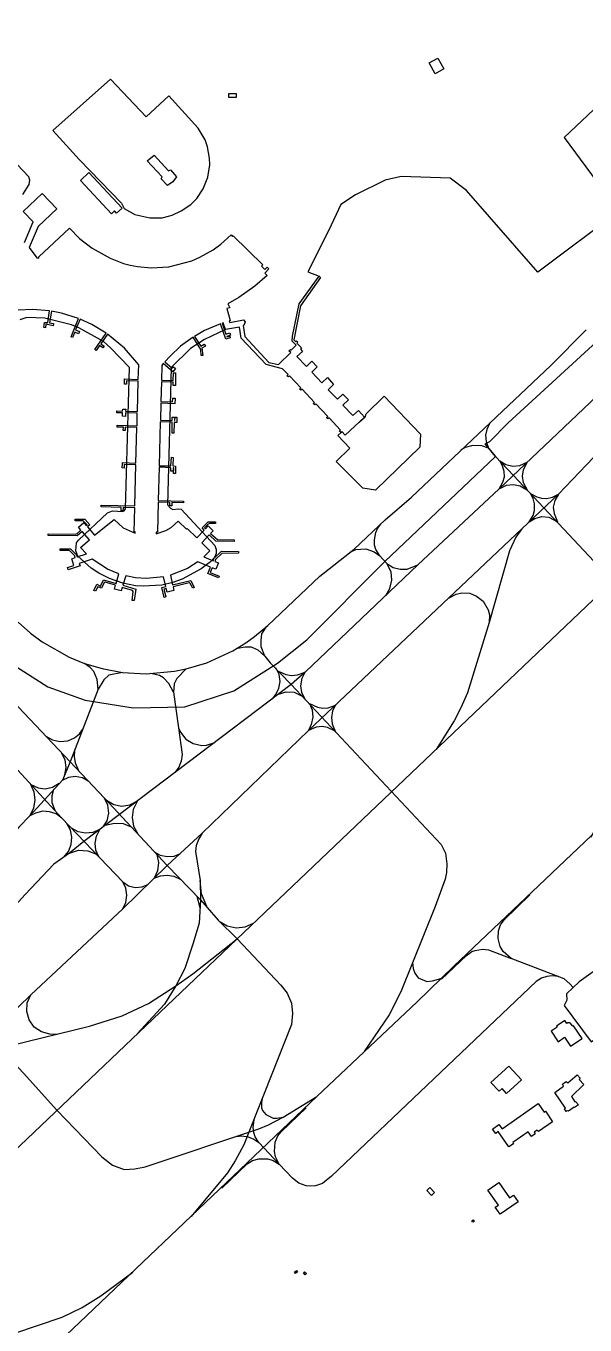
# Model space of a CAD drawing. Header units: metres. Extents: x -118 to 4032, y -3666 to 171.
# Drawn here: x 2598 to 3180, y -2648 to -1297 of the extents above; entities that cross this region are included whole.
import ezdxf

# ---------------------------------------------------------------- set-up
doc = ezdxf.new("R2010")
doc.units = ezdxf.units.M
for name, color, linetype in [('APRON', 1, 'Continuous'), ('CIVIL_BUILDING', 6, 'Continuous'), ('RUNWAY', 2, 'Continuous'), ('TAXIWAY', 5, 'Continuous'), ('TERMINAL', 3, 'Continuous')]:
    doc.layers.add(name, color=color, linetype=linetype)

msp = doc.modelspace()

# ---------------------------------------------------------------- linework, layer by layer
at = {"layer": 'APRON'}
for points in [[(1975.6, -1248.4), (2034.6, -1310.1), (2325.5, -1620.9), (2327.1, -1637.7), (2341.7, -1673.7), (2373.1, -1735.9), (2380.5, -1744), (2505.6, -1876), (2583.5, -1960.1), (2620.7, -1984.1), (2659.5, -1998.1), (2709.5, -2006.1), (2763.5, -2004.9), (2814.3, -1988.1), (2859.9, -1959.3), (2890.3, -1935.3), (2971.5, -1853.7), (3086.5, -1744.4), (3075.7, -1731.2), (3080.7, -1729), (3099.9, -1709.4), (3200.1, -1617.4)], [(2594.7, -1471.7), (2601.3, -1461.3), (2601.9, -1457), (2600.9, -1453.5), (2505.8, -1353)], [(3195.3, -1377.4), (3158.1, -1412.7), (3215.1, -1489.6), (3130.5, -1552.7), (3056.5, -1467.7), (3039.3, -1454.9), (2988.5, -1453), (2971.7, -1457), (2940.8, -1472.2), (2925.7, -1482.1), (2913.3, -1508.9), (2891.2, -1552.4), (2903.2, -1556.9), (2904.6, -1558.2), (2883.8, -1587.8), (2876.8, -1623), (2878.5, -1624.9), (2879.4, -1624.1), (2880.8, -1625.6), (2879.8, -1626.4), (2884.8, -1631.4), (2883.6, -1632.7), (2885.8, -1635.1), (2880, -1640.5), (2889.9, -1650.7), (2895.6, -1645.4), (2901.2, -1651.3), (2895.5, -1656.8), (2906, -1667.9), (2911.8, -1662.4), (2918.2, -1669.4), (2912.5, -1675), (2922.1, -1684.9), (2927.9, -1679.5), (2933.5, -1685.4), (2927.7, -1690.9), (2938.2, -1701.9), (2944, -1696.5), (2950.3, -1703.4), (2944.7, -1709), (2950.9, -1703.6), (2951.9, -1700.1), (2970.9, -1681.7), (3008.5, -1721.2), (3008, -1734.8), (2961.8, -1779.3), (2948.6, -1777.4), (2920.8, -1749.6), (2935.1, -1735.8), (2922.4, -1722.6), (2925.9, -1719.6), (2924.3, -1718.4), (2925.5, -1717.2), (2913.4, -1704.3), (2912.3, -1705.3), (2911.3, -1704.7), (2910.7, -1704.1), (2912.1, -1702.9), (2899.6, -1689.6), (2898.5, -1690.6), (2897.5, -1690.1), (2896.9, -1689.4), (2898.2, -1688.3), (2885.3, -1674.5), (2884.2, -1675.5), (2882.6, -1674.4), (2883.9, -1673.1), (2872.1, -1660.6), (2871.2, -1661.7), (2869.5, -1660.6), (2870.8, -1659.3), (2865.1, -1653.1), (2848.1, -1648.8), (2822, -1621.3), (2820.4, -1609.9), (2805.7, -1612.3), (2783.7, -1622.7), (2769.2, -1632.1), (2749, -1651.7), (2745.4, -1794.9), (2748.5, -1798.3), (2751, -1799.6), (2756.8, -1798.8), (2759.6, -1799.4), (2794.6, -1836.9), (2795.8, -1841.3), (2795.9, -1845.3), (2794.3, -1849.4), (2790.2, -1854.2), (2780.5, -1861.3), (2760.5, -1872.2), (2750.7, -1875.7), (2739.5, -1878.2), (2720.1, -1879.5), (2712, -1879), (2698.7, -1876.2), (2684.8, -1871.4), (2673.7, -1865.9), (2665.9, -1860.7), (2652, -1848.2), (2649.8, -1842.7), (2650.5, -1834.3), (2652.7, -1831.5), (2682.8, -1803), (2688.2, -1801.1), (2698.6, -1801.7), (2700.3, -1800.9), (2701.6, -1799), (2705.6, -1651.9), (2686, -1631.4), (2678.8, -1624.8), (2653.2, -1610.5), (2645.3, -1607.5), (2617.7, -1600.6), (2599, -1599.9), (2591.8, -1602.1)]]:
    msp.add_lwpolyline(points, dxfattribs=at)
msp.add_lwpolyline([(3239, -2315.2), (3207.4, -2272.8), (3205.4, -2271), (3203.3, -2270.6), (3201.8, -2271), (3173.5, -2291), (3160.6, -2303.6), (3160.8, -2310), (3158.2, -2315.5), (3186, -2353.6), (3239, -2315.2)], close=True, dxfattribs=at)
at = {"layer": 'CIVIL_BUILDING'}
for points in [[(3033, -1341.2), (3024, -1346.2), (3017.7, -1335), (3026.6, -1329.9), (3033, -1341.2)], [(2786.9, -1422.1), (2784.5, -1415), (2777.2, -1402.9), (2746.6, -1369.2), (2723.1, -1391), (2686, -1351.8), (2626.1, -1405.2), (2653.9, -1435.7), (2697.4, -1480.7), (2700.2, -1486.3), (2711.4, -1492.6), (2727, -1496.3), (2739.7, -1496.2), (2750.3, -1493.3), (2759.6, -1488.9), (2769.5, -1482.3), (2775.7, -1476), (2782.4, -1466.1), (2787.2, -1453.9), (2789.2, -1440.9), (2789.1, -1434.1), (2786.9, -1422.1)], [(2809.1, -1366.7), (2816.7, -1366.8), (2816.6, -1370.8), (2809.1, -1370.8), (2809.1, -1366.7)], [(2731.5, -1431.1), (2746.2, -1447.3), (2748.4, -1446.2), (2754.8, -1453.3), (2750.9, -1458.7), (2745.2, -1462.4), (2738.8, -1455.5), (2739.8, -1453.5), (2724.1, -1436.9), (2731.5, -1431.1)], [(2654.8, -1457.2), (2663.6, -1448.9), (2698.3, -1486), (2692.4, -1491.4), (2690.2, -1489), (2687.1, -1491.9), (2654.8, -1457.2)], [(3144.5, -2342.3), (3151.8, -2353.5), (3158.5, -2348.7), (3164.8, -2357.9), (3176.7, -2349.9), (3167.7, -2336.7), (3167, -2337.3), (3165.1, -2334.7), (3163.5, -2333.8), (3161.9, -2333.5), (3160.8, -2334.2), (3158.8, -2331.3), (3150.1, -2337.2), (3150.9, -2338.3), (3144.5, -2342.3)], [(3100.6, -2378.6), (3113.7, -2392.9), (3098.1, -2407.2), (3093.5, -2402.1), (3090.4, -2404.9), (3081.9, -2395.7), (3100.6, -2378.6)], [(3171.6, -2387.8), (3174.8, -2391.3), (3173.8, -2392.7), (3178.6, -2397.7), (3165.8, -2410.4), (3169.1, -2415.7), (3169.7, -2415.4), (3173, -2419), (3168.9, -2421.8), (3168.4, -2421.3), (3162.7, -2425.5), (3161.1, -2425.1), (3160.3, -2425.9), (3158.3, -2423), (3159.6, -2422.5), (3148.4, -2406.2), (3157.5, -2399.4), (3156.3, -2397.6), (3160.2, -2394.7), (3161.8, -2396.1), (3171.6, -2387.8)], [(3131.1, -2417.7), (3137.3, -2426.5), (3138.5, -2425.7), (3146, -2436.5), (3131.2, -2446.8), (3130.1, -2445.2), (3126.8, -2447.5), (3127.9, -2449.2), (3124.1, -2451.9), (3120.5, -2446.9), (3104.5, -2458.1), (3105.3, -2459.4), (3100.4, -2462.7), (3089.5, -2446.8), (3087, -2448.9), (3083.6, -2444.2), (3090.2, -2439.5), (3093.4, -2444.1), (3131.1, -2417.7)], [(3090.1, -2499.9), (3101.1, -2515.6), (3105.2, -2512.8), (3110.1, -2519.9), (3091.4, -2532.9), (3086.3, -2525.6), (3089.6, -2523.4), (3078.7, -2507.8), (3090.1, -2499.9)], [(3020.1, -2513.4), (3015.1, -2508.2), (3018.3, -2505.1), (3023.3, -2510.3), (3020.1, -2513.4)], [(3062, -2539.5), (3063.3, -2538.7), (3064.4, -2540.3), (3063.1, -2541.2), (3062, -2539.5)], [(2878.5, -2594.5), (2877.4, -2593.2), (2879.5, -2591.5), (2880.6, -2592.8), (2878.5, -2594.5)], [(2886.8, -2593.7), (2888, -2592.6), (2889.8, -2594.5), (2888.5, -2595.7), (2886.8, -2593.7)]]:
    msp.add_lwpolyline(points, close=True, dxfattribs=at)
at = {"layer": 'RUNWAY'}
for points in [[(2177.2, -2855.8), (3392, -1699.8)], [(3397.5, -1938.7), (3043.2, -2274.6), (3005, -2311.8), (2900.8, -2410.2), (2247.7, -3031.8)]]:
    msp.add_lwpolyline(points, dxfattribs=at)
at = {"layer": 'TAXIWAY'}
for points in [[(1385.9, -759.7), (1393.8, -770.8), (1439.2, -818.4), (1467.8, -850), (2040.2, -1454.4), (2077.5, -1494.4), (2106.4, -1527), (2252.3, -1681.4), (2255.3, -1686.6), (2269.8, -1733.4), (2460.1, -1935.2), (2532.1, -2008.2), (2635.3, -2120.7), (2698.9, -2187.1)], [(1629.4, -947.8), (1756.4, -1082.9), (1907.2, -1241.4), (2059.3, -1404.8), (2104, -1450.7), (2139.5, -1494.8), (2290.7, -1654.4), (2294.5, -1659.5), (2297.4, -1666.3), (2309.6, -1700.3), (2310.9, -1706.8), (2314.6, -1713.5), (2320.7, -1720.5), (2679.9, -2099.9), (2745.1, -2170.1), (2779.5, -2205.7)], [(3325.2, -1590.2), (3319.7, -1585.5), (3314.1, -1582.6), (3306.6, -1581.4), (3296.9, -1582.4), (3289, -1588), (3239.1, -1636.8), (3090.5, -1778.2), (3005.8, -1857.3), (2888.7, -1968.7), (2874.1, -1981.5), (2658.3, -2144.9), (2643.3, -2157), (2627, -2168.7), (2597.2, -2200), (2472.2, -2337.6), (2411.6, -2401.5), (2331.9, -2495.4), (2306.3, -2524.2), (2132.5, -2710.1)], [(2589.9, -1916.9), (2602.8, -1928.1), (2614.9, -1937.3), (2643, -1953.3), (2659.1, -1959.7), (2677.2, -1965), (2698.5, -1969.1), (2723, -1970.5), (2752.5, -1967.8), (2764.8, -1965.4), (2786.2, -1959), (2813.4, -1946.6), (2826.7, -1938.3), (2836, -1931.7), (2849.7, -1920.1), (2903.7, -1868.8), (2939.7, -1840.9), (2971.9, -1810.4), (2999.2, -1786.6), (3144.1, -1649.7), (3180.9, -1612.8)], [(2287.2, -2603.8), (2295.7, -2599.3), (2353.1, -2546.3), (2368.4, -2531.4), (2442.8, -2453.9), (2537.1, -2368.4), (2603, -2304.5), (2698.8, -2214.9), (2745.1, -2170.1), (2781.3, -2136.4), (2892, -2029.5), (3152.1, -1783.5), (3188.6, -1745.5), (3255.2, -1686.8), (3306.2, -1636.3)], [(3080.6, -1709.4), (3077.5, -1716.4), (3076.3, -1722.1), (3076.8, -1729), (3079.4, -1735.7), (3086.5, -1744.4), (3105.3, -1764.1)], [(3079.4, -1735.7), (3072.4, -1733.3), (3063, -1733.1), (3055.2, -1735.1), (3050.6, -1737.9)], [(3090.5, -1778.2), (3094.2, -1771.2), (3095.9, -1765.5), (3095.5, -1759.9), (3093.8, -1754.2), (3091, -1748.9), (3097.5, -1752.7), (3104.7, -1754.4), (3112.1, -1753.8), (3119.6, -1750.4)], [(3090.5, -1778.2), (3098, -1774.4), (3105.2, -1773.7), (3112.4, -1775.1), (3119.8, -1779.5), (3115.9, -1771.9), (3114.8, -1765), (3115.6, -1758.2), (3119.6, -1750.4)], [(3105.3, -1764.1), (3262, -1931.4), (3266.7, -1942.3), (3268, -1955.1), (3266.1, -1965.8), (3220.7, -2080.3), (3208.2, -2105.2), (3185.4, -2140.4)], [(3121.8, -1812.3), (3125.7, -1805.7), (3127.2, -1800.6), (3127.2, -1793.6), (3125.9, -1788.3), (3122.9, -1782.9), (3129.5, -1786.4), (3134.5, -1787.8), (3139.9, -1788), (3145.9, -1786.9), (3152.1, -1783.5), (3148.2, -1790.1), (3146.6, -1797.1), (3147.5, -1803.9), (3151.2, -1812.5)], [(3121.8, -1812.3), (3127.4, -1808.9), (3134.7, -1807), (3142.1, -1807.6), (3151.2, -1812.5)], [(2935.5, -1844.1), (2941.4, -1841.2), (2951.7, -1840.4), (2960.4, -1843.6), (2966.1, -1847.8), (2962.1, -1841.1), (2960.8, -1836.7), (2960.6, -1831.2), (2962.2, -1823.6), (2963.9, -1819.5), (2967.2, -1814.9)], [(3114, -1819.6), (3107.7, -1828.3), (3101.3, -1842.6), (3080, -1917.3), (3057.6, -1990.2), (3050.6, -2006.1), (3043.6, -2019.4), (3024.8, -2049.2)], [(2973.5, -1855.6), (2966.1, -1847.8)], [(2972.5, -1888.9), (2976.6, -1881.8), (2978.8, -1873.1), (2977.9, -1864.4), (2973.5, -1855.6)], [(2973.5, -1855.6), (2980.2, -1859.8), (2987.3, -1861.6), (2994.7, -1861.5), (3005.8, -1857.3)], [(3038.5, -1891.4), (3045.8, -1887.8), (3051.5, -1886.4), (3059.9, -1886.7), (3067, -1889.8), (3073.7, -1894.9), (3078.9, -1903.9), (3080.2, -1909.3), (3080, -1917.3)], [(2846.7, -1952.3), (2842.9, -1942.3), (2842.8, -1935.6), (2843.6, -1929.1), (2848.5, -1921.1)], [(2818, -1943.7), (2826.1, -1942.3), (2832.4, -1942.5), (2839.2, -1945.7), (2846.7, -1952.3), (2852.3, -1959.1), (2874.1, -1981.5)], [(2673.2, -1986.4), (2672.1, -1976.6), (2668.5, -1968.3), (2664.7, -1964), (2659.1, -1959.7)], [(2698.5, -1969.1), (2684.2, -1971.9), (2679.2, -1976.8), (2673.2, -1986.4), (2644.1, -2062.1)], [(2751.7, -1989.5), (2746.6, -1980.5), (2741, -1974.8), (2737.1, -1972.3), (2727.8, -1970.2)], [(2764.8, -1965.4), (2754.9, -1975.3), (2752.4, -1981.1), (2751.7, -1989.5), (2756.7, -2026.9)], [(2854.4, -1996.4), (2858, -1992.1), (2861.3, -1985.6), (2862.5, -1978.5), (2861.4, -1971.3), (2857.9, -1964.2)], [(2861.5, -1968.1), (2868.5, -1971.4), (2874.2, -1972.3), (2880.6, -1971.6), (2888.7, -1968.7)], [(2888.3, -1996.5), (2885.2, -1990.1), (2884, -1983), (2885.4, -1975), (2888.7, -1968.7)], [(2874.1, -1981.5), (3030.1, -2148.2), (3034.5, -2157.3), (3036.1, -2168.2), (3035.7, -2177.1), (3034.1, -2184.2), (3023.8, -2212.8), (2988.2, -2301.4), (2975.8, -2325.4), (2949.9, -2363.4)], [(2860.9, -1991.7), (2868.7, -1989.3), (2877, -1989.7), (2885.5, -1993.7)], [(2893, -2001.5), (2901.4, -2005.4), (2906.8, -2006.2), (2912.4, -2005.8), (2920.1, -2003), (2917, -2009.2), (2915.9, -2016.1), (2916.5, -2022.7), (2919.9, -2030.1), (2911.9, -2026.3), (2906.4, -2025.4), (2899.9, -2025.9), (2892, -2029.5)], [(2893, -2001.5), (2895.8, -2008.1), (2896.5, -2015.7), (2894.9, -2023.2), (2892, -2029.5)], [(2756.7, -2026.9), (2760.6, -2054.5), (2759.7, -2061.4), (2757.1, -2067.7), (2752.8, -2073.2)], [(2756.7, -2026.9), (2758.7, -2031.4), (2764.3, -2038.4), (2772.1, -2043), (2781.2, -2045.2), (2785.9, -2044.9), (2794.7, -2042.1)], [(2618.7, -2035.3), (2625.8, -2039.2), (2633.4, -2041.1), (2641.7, -2040.2), (2648.5, -2037.1), (2653.9, -2032.9), (2657.1, -2028.3)], [(2638.4, -2075.8), (2639.9, -2068.1), (2638.9, -2060.3), (2635.4, -2053.1)], [(2648.7, -2049.9), (2648.3, -2056.6), (2649.1, -2063.3), (2652.8, -2071.3)], [(2644.1, -2062.1), (2635.9, -2081.1), (2602, -2118.4), (2590.5, -2130.2), (2546.7, -2180.4), (2532.3, -2196.3), (2450, -2276)], [(2635.9, -2081.1), (2642.5, -2078.1), (2649.3, -2077.2), (2656.9, -2078.5), (2662.8, -2082)], [(2635.3, -2120.7), (2629.5, -2116.2), (2622.5, -2114.1), (2615.7, -2113.6), (2608.1, -2115.4), (2602, -2118.4), (2606.2, -2110.2), (2607.7, -2101.5), (2606.5, -2093.7), (2603, -2085.8), (2610.6, -2089.3), (2618.1, -2090.1), (2625.7, -2088.6), (2632.6, -2084.3)], [(2628.5, -2112.8), (2625.3, -2104.7), (2625.4, -2097.3), (2627.2, -2090.4)], [(2678.3, -2129.8), (2682.6, -2123.4), (2684.3, -2115.4), (2683.4, -2107.3), (2679.9, -2099.9)], [(2681.9, -2102), (2689.3, -2106.6), (2697.8, -2108.1), (2706.2, -2106.8), (2714.1, -2102.7), (2709.7, -2111.6), (2708.4, -2120.1), (2710.1, -2129.2), (2714.4, -2137)], [(2637.6, -2161.3), (2642.3, -2155.3), (2645.1, -2148.2), (2645.8, -2140.6), (2644.3, -2133.1), (2640.7, -2126.4)], [(2673.7, -2160.9), (2670.8, -2154.1), (2670, -2146.8), (2671.4, -2139.6), (2674.8, -2132.5), (2667.6, -2135.7), (2659.9, -2136.3), (2652.3, -2134.8), (2645.4, -2131.3)], [(2680.6, -2128.1), (2690.2, -2125.8), (2699.2, -2126.3), (2707.6, -2129.7)], [(2781.3, -2136.4), (2777.8, -2142.1), (2775, -2149.3), (2774.6, -2155.4), (2779.3, -2185.6), (2779.5, -2205.7), (2778.4, -2230.1), (2771.8, -2251.7), (2763.4, -2277.1), (2754, -2295), (2742.1, -2314.2), (2713.9, -2345.1)], [(2643.3, -2157), (2652.6, -2154.1), (2662.3, -2154.6), (2671.3, -2158.3)], [(2731.5, -2155.6), (2737.8, -2159.1), (2744.9, -2160.6), (2752.1, -2160.1), (2758.8, -2157.4)], [(2734.3, -2158.6), (2735.8, -2166.9), (2734.8, -2175.4), (2731.6, -2183.3), (2738.1, -2180.7), (2745, -2179.9), (2751.9, -2181), (2759.3, -2184.4)], [(2698.8, -2214.9), (2702, -2208.3), (2703.1, -2201), (2702.1, -2193.7), (2698.9, -2187.1)], [(2698.9, -2187.1), (2704.8, -2191.1), (2711.7, -2192.9), (2718.9, -2192.3), (2725.4, -2189.3)], [(2786.1, -2212.7), (2780.8, -2199.5), (2779.3, -2185.6)], [(2776, -2201.9), (2779.1, -2213.8)], [(3030.3, -2288.2), (3056.3, -2263.5), (3062.1, -2259.6), (3065.6, -2258.3), (3073.1, -2257.1), (3079.2, -2257.8), (3102.9, -2266.7), (3094.7, -2259.6), (3091.6, -2254.4), (3089.4, -2246), (3089.7, -2238.1), (3091.9, -2231.6), (3095.5, -2226.5), (3122.4, -2200.6)], [(2779.5, -2205.7), (2798, -2226.7), (2817.7, -2246.3), (2863.4, -2294.4), (2870, -2302.8), (2874.2, -2313.3), (2875.5, -2324), (2874.3, -2335.5), (2824.9, -2460.6), (2815.6, -2477.3), (2807.8, -2489.6), (2770.1, -2535.2)], [(2799.1, -2227.8), (2807.3, -2232.7), (2816.6, -2234.8), (2826.1, -2233.8), (2834.8, -2230)], [(2471.5, -2362.9), (2476.7, -2370), (2483.3, -2374.4), (2492.4, -2377.3), (2499.4, -2377.4), (2664.3, -2337.3), (2698, -2326.3), (2725.6, -2313.6), (2754, -2295), (2771.6, -2282.6), (2817.7, -2246.3)], [(3167.3, -2297), (3164.1, -2293), (3158, -2288), (3102.9, -2266.7)], [(3000.4, -2271.3), (3000.9, -2277.1), (3002.7, -2282), (3006.1, -2286.7), (3015.1, -2290.5), (3021.2, -2290.1), (3029.9, -2287.4)], [(3128.8, -2290.7), (2915.9, -2493.2), (2906.5, -2500.9), (2899.4, -2503.2), (2893.6, -2503.7), (2889.5, -2503.2), (2881.8, -2500.4), (2875.3, -2495.2), (2861.6, -2480.8)], [(3152, -2285.5), (3145.6, -2284.9), (3140, -2285.3), (3134.6, -2287.2), (3128.8, -2290.7)], [(2630.4, -2345.9), (2623, -2345.6), (2614.2, -2343.2), (2606.7, -2338.1), (2601.4, -2330.7), (2598.9, -2321.9), (2599.4, -2312.8), (2603, -2304.5)], [(2559, -2347.5), (2595.4, -2386), (2630.2, -2424.7), (2677.1, -2473), (2688.2, -2481.9), (2700.1, -2486.3), (2711.4, -2485.7), (2722, -2483.5), (2840.5, -2444), (2850.5, -2439.9), (2865.7, -2431.7), (2900.8, -2410.2)], [(2843.9, -2412.7), (2843.1, -2416.2), (2843, -2422), (2844.1, -2424.8), (2847.6, -2428.9), (2855.4, -2432.7), (2859, -2433), (2865.7, -2431.7)], [(2801.8, -2505.6), (2828.3, -2480.4), (2833.6, -2477), (2840.2, -2475), (2849.7, -2475.1), (2855.3, -2476.9), (2861.6, -2480.8), (2857.6, -2473), (2856.5, -2467.4), (2857.2, -2457.9), (2860.1, -2451.2), (2863.7, -2446.9), (2889.6, -2422.1)], [(2817, -2451.9), (2822.6, -2451.4), (2829.1, -2452.2), (2835.2, -2454.7), (2840.2, -2458.2), (2836.7, -2452.4), (2835.2, -2447.8), (2834.5, -2442.5), (2835.4, -2434.7)], [(2861.6, -2480.8), (2840.2, -2458.2)], [(2353.1, -2546.3), (2377.4, -2572.9), (2423.8, -2621.1), (2471.2, -2672.7), (2480, -2678.8), (2488.3, -2682.5), (2497.3, -2683.3), (2509, -2682.4), (2635.6, -2639.8), (2656.4, -2630), (2675.9, -2617.8), (2709.3, -2593)]]:
    msp.add_lwpolyline(points, dxfattribs=at)
at = {"layer": 'TERMINAL'}
msp.add_lwpolyline([(2596.4, -1521.8), (2605.7, -1500.4), (2595.2, -1489.4), (2614.8, -1470.8), (2630, -1486.8), (2610.8, -1505.1), (2601.2, -1526.9), (2609.2, -1537.7), (2611.4, -1538.1), (2611.5, -1536.8), (2643.2, -1506.8), (2653.9, -1517.6), (2666.8, -1527.7), (2685.7, -1538.1), (2699.6, -1543.5), (2706.5, -1545.3), (2714.1, -1546.7), (2728.3, -1548), (2746.8, -1547), (2770.7, -1540.7), (2779, -1537.2), (2792.8, -1529.4), (2800.8, -1523.5), (2811.5, -1513.8), (2813.1, -1515.4), (2813.6, -1514.8), (2844.5, -1545), (2843.1, -1546.3), (2846.5, -1549.8), (2848.9, -1547.4), (2850.7, -1549.1), (2846.5, -1553.6), (2848.9, -1556.1), (2836.3, -1567.3), (2819.5, -1579.1), (2808, -1585.6), (2810, -1589.8), (2807.2, -1590.5), (2810.6, -1602.9), (2809.5, -1603.3), (2810.1, -1604.9), (2824.3, -1602.4), (2826.1, -1604.4), (2824.9, -1608.1), (2824, -1608.3), (2825.7, -1619.7), (2850.7, -1646.5), (2860.7, -1648.6), (2873.5, -1636.3), (2871.7, -1634.4), (2873.2, -1633), (2873.9, -1633.8), (2879.2, -1628.7), (2875.2, -1624.5), (2875.4, -1619.2), (2882.3, -1585.6), (2903.2, -1556.9), (2904.6, -1558.2), (2883.8, -1587.8), (2876.8, -1623), (2878.5, -1624.9), (2879.4, -1624.1), (2880.8, -1625.6), (2879.8, -1626.4), (2884.8, -1631.4), (2883.6, -1632.7), (2885.8, -1635.1), (2880, -1640.5), (2889.9, -1650.7), (2895.6, -1645.4), (2901.2, -1651.3), (2895.5, -1656.8), (2906, -1667.9), (2911.8, -1662.4), (2918.2, -1669.4), (2912.5, -1675), (2922.1, -1684.9), (2927.9, -1679.5), (2933.5, -1685.4), (2927.7, -1690.9), (2938.2, -1701.9), (2944, -1696.5), (2950.3, -1703.4), (2930.2, -1722.2), (2926.8, -1718.6), (2925.9, -1719.6), (2924.3, -1718.4), (2925.5, -1717.2), (2913.4, -1704.3), (2912.3, -1705.3), (2911.3, -1704.7), (2910.7, -1704.1), (2912.1, -1702.9), (2899.6, -1689.6), (2898.5, -1690.6), (2897.5, -1690.1), (2896.9, -1689.4), (2898.2, -1688.3), (2885.3, -1674.5), (2884.2, -1675.5), (2882.6, -1674.4), (2883.9, -1673.1), (2872.1, -1660.6), (2871.2, -1661.7), (2869.5, -1660.6), (2870.8, -1659.3), (2865.1, -1653.1), (2848.1, -1648.8), (2822, -1621.3), (2820.4, -1609.9), (2805.7, -1612.3), (2803.4, -1605.3), (2802.1, -1605.8), (2806.1, -1617.3), (2810, -1615.9), (2810.7, -1618.2), (2806.9, -1619.6), (2807.1, -1620.1), (2810, -1619.1), (2810.6, -1620.9), (2806, -1622.5), (2800.4, -1606.3), (2783.9, -1613.4), (2773.4, -1619.5), (2780, -1629.8), (2783.4, -1627.6), (2784.7, -1629.6), (2781.2, -1631.9), (2782.2, -1639.2), (2780.4, -1639.4), (2779.9, -1633.1), (2771.9, -1620.4), (2759, -1629.7), (2748, -1639.9), (2742.4, -1646.1), (2750, -1652.7), (2751.5, -1651), (2753.7, -1653), (2750.8, -1656.4), (2740.9, -1647.8), (2739.4, -1649.6), (2739.4, -1649.6), (2739, -1664.9), (2751.1, -1665.2), (2751.7, -1657.5), (2753.5, -1657.5), (2753.7, -1664.9), (2753.6, -1670.7), (2751.1, -1670.7), (2751.1, -1667.1), (2738.9, -1666.8), (2738.4, -1687.1), (2750.6, -1687.4), (2750.7, -1683.9), (2753.2, -1683.9), (2753, -1689.7), (2738.3, -1689), (2737.9, -1706.6), (2750, -1706.9), (2750.1, -1703.4), (2752.6, -1703.4), (2752.6, -1707), (2753.1, -1707), (2753.2, -1703.5), (2755, -1703.5), (2754.9, -1708.9), (2752.1, -1709.2), (2751.9, -1720.2), (2750.1, -1720.2), (2750, -1708.7), (2737.8, -1708.4), (2736.6, -1754), (2748.8, -1754.3), (2749.4, -1745.3), (2751.2, -1745.4), (2751, -1754), (2753.7, -1754.4), (2753.6, -1762.1), (2751.7, -1762.1), (2751.9, -1756.2), (2751.3, -1756.2), (2751.2, -1759.8), (2748.7, -1759.7), (2748.8, -1756.1), (2736.5, -1755.7), (2735.6, -1790.2), (2762, -1790.9), (2761.9, -1792.7), (2749.7, -1792.3), (2749.7, -1795.9), (2747.7, -1795.9), (2747.8, -1792.3), (2735.6, -1791.9), (2734.8, -1823.2), (2733.6, -1823.3), (2733.6, -1824.8), (2743.7, -1821.3), (2749, -1818.2), (2756.4, -1811.8), (2765.1, -1820.1), (2765.8, -1819.4), (2775.7, -1829.2), (2783.6, -1821), (2781.3, -1818.7), (2787.6, -1812.3), (2795.1, -1812.3), (2795.1, -1814.2), (2789.3, -1814), (2787.8, -1814.7), (2783.9, -1818.7), (2784.9, -1819.6), (2787.7, -1816.7), (2792.9, -1821.7), (2790.1, -1824.7), (2797.2, -1830.8), (2814.8, -1831.1), (2814.8, -1832.9), (2795.6, -1832.6), (2788.8, -1826), (2780.9, -1834.3), (2789.5, -1842.7), (2783.1, -1849), (2792.7, -1852.9), (2793.5, -1850.7), (2801.6, -1843), (2819.2, -1843.3), (2819.2, -1845.1), (2801.7, -1845.4), (2795.2, -1851.6), (2794.4, -1853.6), (2798.3, -1855.1), (2795.5, -1861.8), (2791.7, -1860.3), (2789.8, -1865.3), (2799.1, -1869), (2798.4, -1870.7), (2787.4, -1866.3), (2790, -1859.6), (2776.8, -1854), (2766, -1860.9), (2748.3, -1868), (2750.6, -1878.1), (2769.7, -1873.6), (2773.1, -1880.6), (2771.5, -1881.5), (2769, -1876.5), (2767.9, -1875.9), (2751.1, -1879.9), (2752, -1884), (2745, -1885.6), (2744, -1881.7), (2741.6, -1882.3), (2743.5, -1890.5), (2741.8, -1891), (2739.4, -1880.8), (2743.6, -1879.8), (2741.2, -1869.8), (2723.5, -1871.5), (2711.9, -1870.7), (2701.8, -1868.7), (2698.8, -1878.4), (2712.3, -1882.5), (2710.8, -1894.4), (2708.4, -1894.2), (2709.6, -1885), (2708.9, -1883.9), (2698.2, -1880.8), (2697, -1884.3), (2690.1, -1882.3), (2691.3, -1878.3), (2680.4, -1875.1), (2679.3, -1875.6), (2676.5, -1881.6), (2672.7, -1879.9), (2670.5, -1884.6), (2668.8, -1883.8), (2671.8, -1877.4), (2675.6, -1879.2), (2678.6, -1872.6), (2691.8, -1876.6), (2694.8, -1866.6), (2682.9, -1861.6), (2667, -1851.2), (2653.4, -1855.9), (2654.3, -1858.2), (2642.1, -1862.4), (2641.3, -1860.1), (2647.8, -1857.8), (2645.6, -1850.9), (2649.4, -1849.6), (2648.8, -1847.8), (2644.2, -1842.9), (2642.8, -1842.3), (2633.8, -1842.4), (2633.8, -1840.6), (2644.4, -1840.4), (2650.6, -1846.9), (2651.2, -1849), (2661, -1845.8), (2654.9, -1839.1), (2664, -1831.1), (2656.5, -1822.4), (2651.3, -1826.9), (2621.2, -1826.8), (2621.2, -1825), (2649.7, -1825.1), (2651.3, -1824.5), (2655.3, -1821), (2652.6, -1817.9), (2658.1, -1813.2), (2660.8, -1816.3), (2661.7, -1815.4), (2657.5, -1811.5), (2649.1, -1811.4), (2649.1, -1809.6), (2659.2, -1809.6), (2664.4, -1815.6), (2662, -1817.7), (2669.5, -1826.3), (2689.7, -1810), (2699.2, -1818.5), (2711.8, -1824.3), (2711.8, -1822.8), (2710.7, -1822.8), (2711.4, -1797.8), (2699.1, -1797.5), (2699, -1801), (2697, -1801), (2697.1, -1797.4), (2676.2, -1796.9), (2676.2, -1795), (2711.4, -1795.9), (2712.5, -1753.2), (2700.3, -1752.9), (2700.3, -1756.5), (2698.3, -1756.4), (2698.4, -1751.8), (2698.4, -1750.8), (2712.5, -1751.4), (2713.5, -1714.3), (2701.3, -1714), (2701.3, -1717.5), (2699.3, -1717.5), (2699.4, -1713.9), (2693.1, -1713.8), (2693.1, -1712), (2713.6, -1712.4), (2713.9, -1699.4), (2701.7, -1699.1), (2701.7, -1702.7), (2698.5, -1702.6), (2698.6, -1699), (2692.5, -1699), (2692.6, -1697.9), (2692.6, -1697.1), (2698.6, -1697.2), (2698.7, -1695.2), (2701.8, -1695.2), (2701.7, -1697.4), (2714, -1697.6), (2714.8, -1666), (2702.7, -1665.7), (2702.6, -1669.3), (2700.6, -1669.2), (2700.7, -1663.6), (2714.9, -1664.3), (2715.4, -1648.9), (2700.6, -1631.8), (2683, -1617), (2675.9, -1627.1), (2679.4, -1629.5), (2677.9, -1631.5), (2674.6, -1629.1), (2671.1, -1634.1), (2669.7, -1633), (2681.5, -1616), (2666.6, -1607), (2654.3, -1601.4), (2649.7, -1612.8), (2653.6, -1614.4), (2652.6, -1616.7), (2648.8, -1615.1), (2646.5, -1620.7), (2645, -1620.1), (2652.6, -1600.8), (2635.1, -1595.3), (2624.5, -1593.3), (2622.6, -1605.4), (2626.7, -1606), (2626.4, -1608.4), (2618.7, -1606.9), (2618.3, -1610.5), (2616.5, -1610.3), (2617.3, -1605), (2620.9, -1605.1), (2622.7, -1593), (2605, -1591.6), (2589.9, -1592.2)], dxfattribs=at)

doc.saveas('drawing.dxf')
